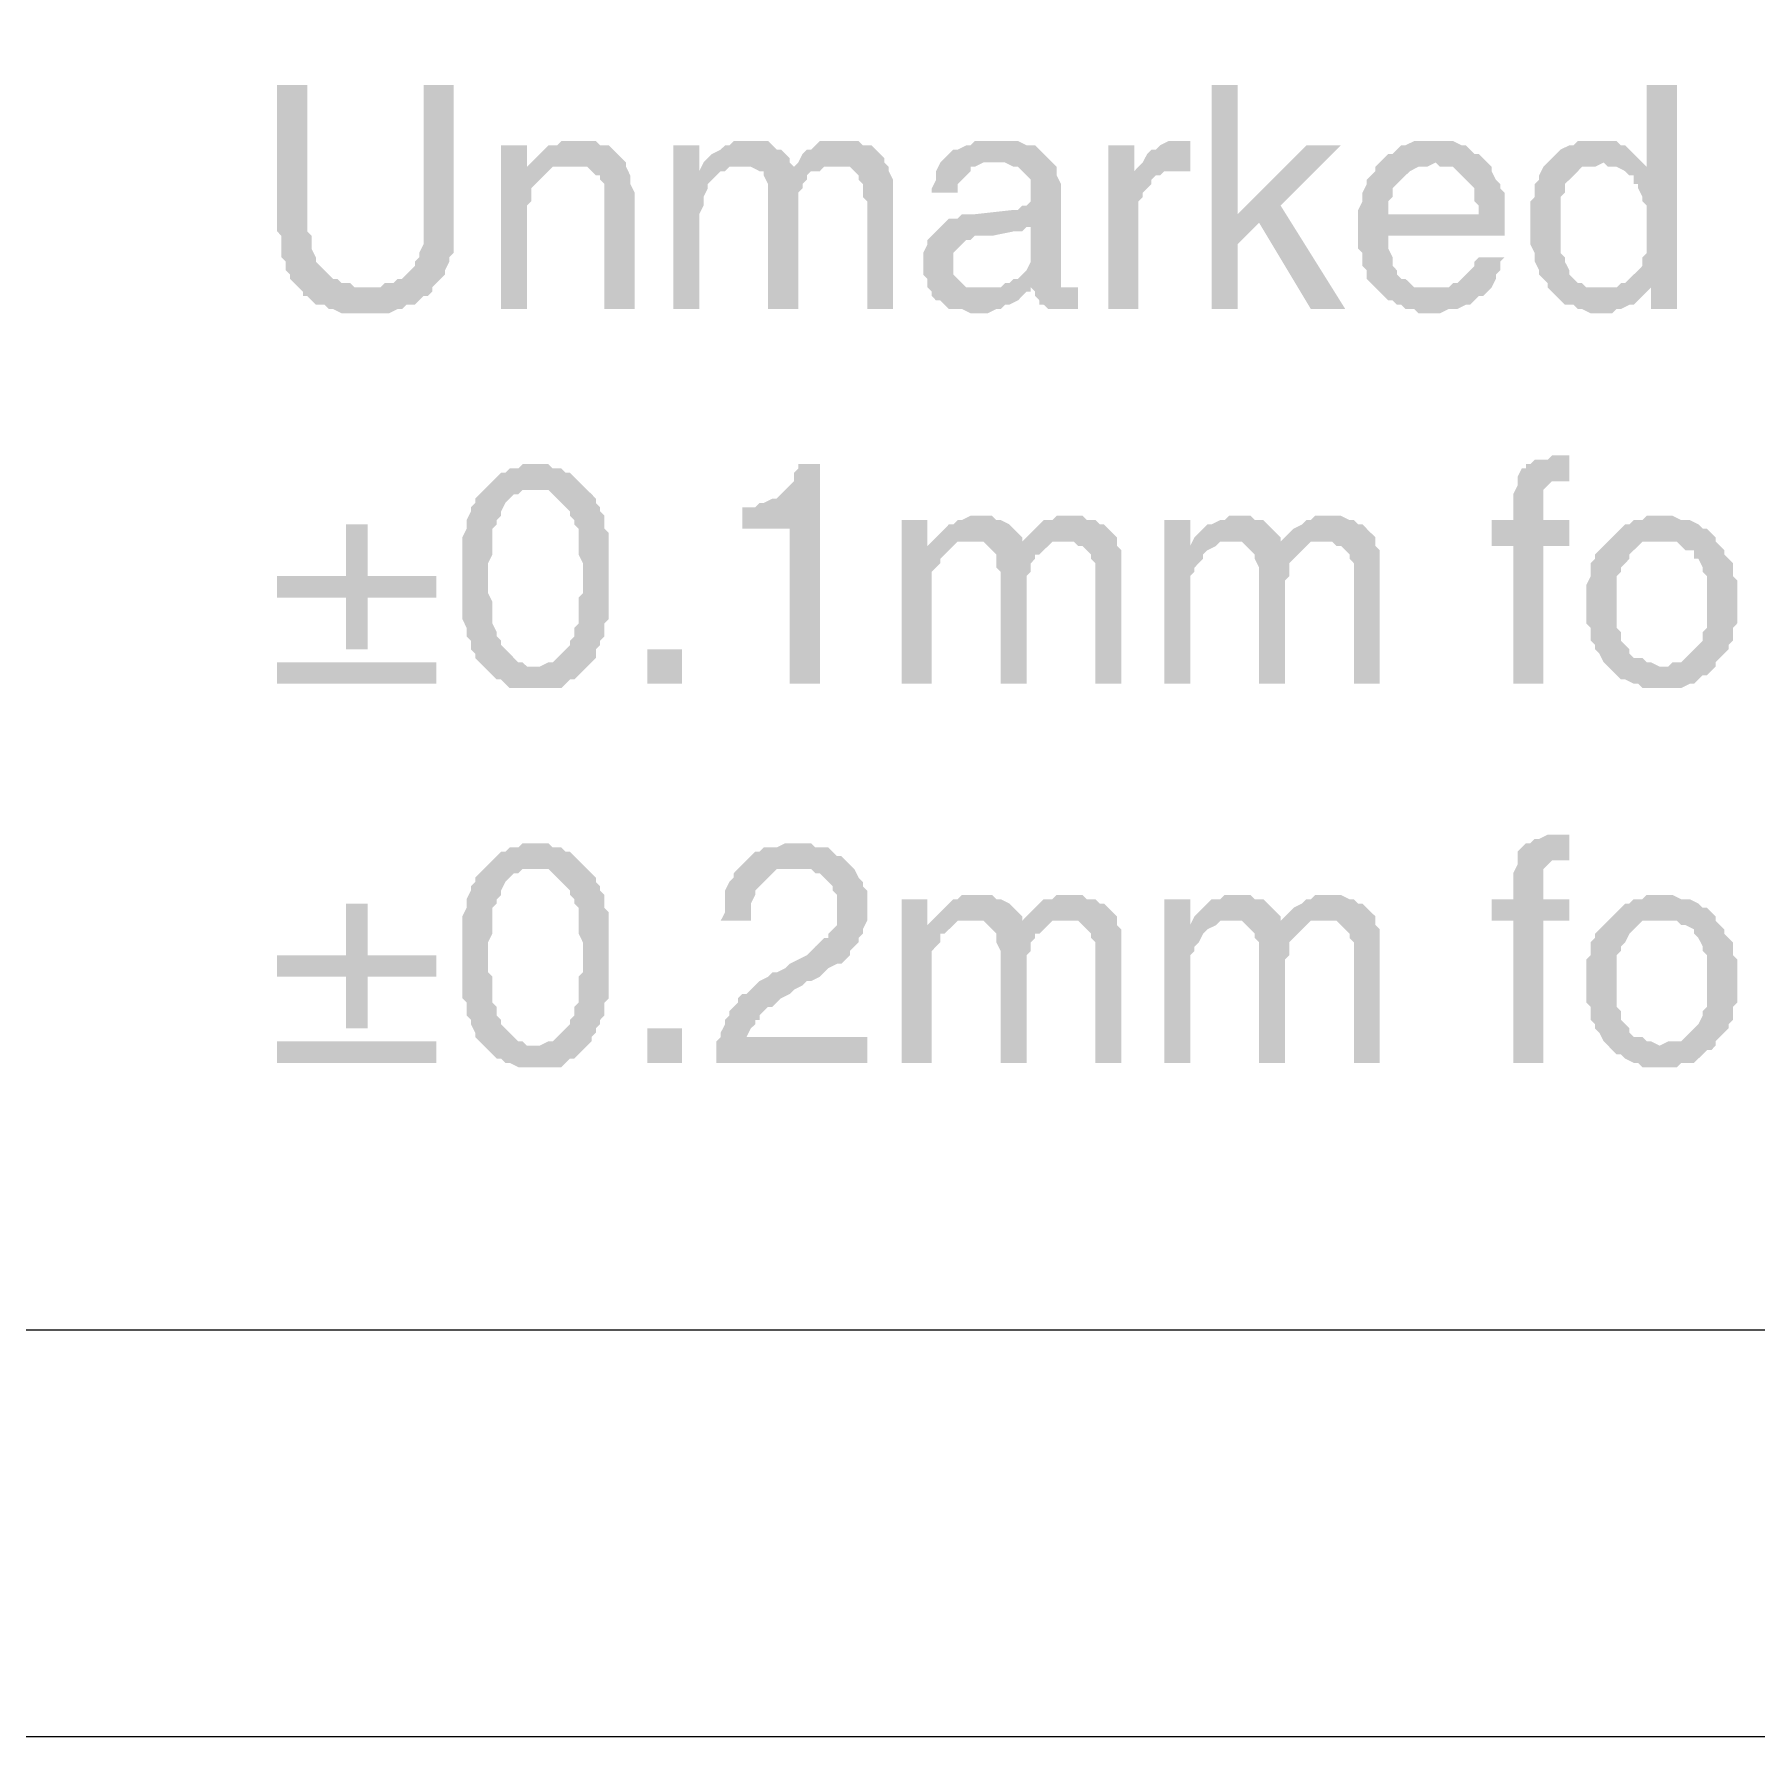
# Model space of a CAD drawing. Header units: millimetres. Extents: x 7018 to 13530, y 4187 to 5692.
# Drawn here: x 7334.14 to 7352.18, y 4951.87 to 4969.7 of the extents above; entities that cross this region are included whole.
import ezdxf

# ---------------------------------------------------------------- set-up
doc = ezdxf.new("R2010")
doc.units = ezdxf.units.MM

msp = doc.modelspace()

# ---------------------------------------------------------------- hatches: boundary and pattern name
at = {"transparency": 33554559}
for points in [[(7336.996, 4969.175), (7336.68, 4969.175), (7336.68, 4967.641), (7336.725, 4967.595), (7336.725, 4967.37), (7336.77, 4967.325), (7336.77, 4967.234), (7336.815, 4967.189), (7336.815, 4967.144), (7336.86, 4967.099), (7336.906, 4967.054), (7337.628, 4967.054), (7337.492, 4967.054), (7337.447, 4967.099), (7337.357, 4967.099), (7337.312, 4967.144), (7337.267, 4967.144), (7337.221, 4967.189), (7337.176, 4967.234), (7337.176, 4967.234), (7337.131, 4967.28), (7337.086, 4967.325), (7337.086, 4967.37), (7337.041, 4967.46), (7337.041, 4967.595), (7336.996, 4967.641), (7336.996, 4967.731)], [(7338.53, 4969.175), (7338.214, 4969.175), (7338.214, 4967.505), (7338.169, 4967.415), (7338.169, 4967.37), (7338.124, 4967.325), (7338.124, 4967.28), (7338.079, 4967.234), (7338.034, 4967.189), (7337.989, 4967.144), (7337.944, 4967.144), (7337.898, 4967.099), (7337.808, 4967.099), (7337.763, 4967.054), (7336.906, 4967.054), (7336.951, 4967.009), (7336.951, 4966.964), (7336.996, 4966.964), (7337.041, 4966.918), (7337.086, 4966.873), (7337.176, 4966.873), (7337.221, 4966.828), (7337.267, 4966.828), (7337.357, 4966.783), (7337.853, 4966.783), (7337.944, 4966.828), (7337.989, 4966.828), (7338.034, 4966.873), (7338.124, 4966.873), (7338.169, 4966.918), (7338.214, 4966.964), (7338.259, 4966.964), (7338.305, 4967.009), (7338.305, 4967.054), (7338.35, 4967.099), (7338.395, 4967.144), (7338.44, 4967.189), (7338.44, 4967.234), (7338.485, 4967.325), (7338.485, 4967.37), (7338.53, 4967.415), (7338.53, 4967.686)], [(7346.744, 4969.175), (7346.474, 4969.175), (7346.474, 4966.828), (7346.744, 4966.828), (7346.744, 4967.505), (7346.97, 4967.731), (7346.744, 4967.821)], [(7351.348, 4969.175), (7351.032, 4969.175), (7351.032, 4968.318), (7350.806, 4968.272), (7350.851, 4968.227), (7350.896, 4968.227), (7350.896, 4968.137), (7350.942, 4968.137), (7350.942, 4968.092), (7350.987, 4968.002), (7350.987, 4967.956), (7351.032, 4967.911), (7351.032, 4967.415), (7350.987, 4967.37), (7350.987, 4967.28), (7350.942, 4967.234), (7350.896, 4967.189), (7350.896, 4967.189), (7350.851, 4967.144), (7350.806, 4967.099), (7350.761, 4967.099), (7351.077, 4967.054), (7351.077, 4966.828), (7351.348, 4966.828)], [(7339.298, 4968.543), (7339.027, 4968.543), (7339.027, 4966.828), (7339.298, 4966.828), (7339.298, 4967.776), (7339.298, 4967.911), (7339.343, 4967.956), (7339.343, 4968.092), (7339.388, 4968.137), (7339.433, 4968.182), (7339.433, 4968.182), (7339.478, 4968.227), (7339.523, 4968.272), (7339.298, 4968.318)], [(7339.794, 4968.588), (7339.659, 4968.588), (7339.613, 4968.543), (7339.523, 4968.543), (7339.478, 4968.498), (7339.433, 4968.453), (7339.388, 4968.408), (7339.343, 4968.363), (7339.298, 4968.318), (7339.523, 4968.272), (7339.568, 4968.318), (7339.749, 4968.318), (7340.336, 4968.363), (7340.29, 4968.408), (7340.245, 4968.453), (7340.245, 4968.453), (7340.2, 4968.498), (7340.155, 4968.543), (7340.065, 4968.543), (7340.02, 4968.588), (7339.884, 4968.588)], [(7341.103, 4968.543), (7340.832, 4968.543), (7340.832, 4966.828), (7341.103, 4966.828), (7341.103, 4967.821), (7341.148, 4967.911), (7341.148, 4968.002), (7341.193, 4968.092), (7341.193, 4968.137), (7341.238, 4968.182), (7341.283, 4968.227), (7341.328, 4968.272), (7341.374, 4968.272), (7341.103, 4968.272)], [(7341.599, 4968.588), (7341.464, 4968.588), (7341.419, 4968.543), (7341.374, 4968.543), (7341.328, 4968.498), (7341.238, 4968.453), (7341.193, 4968.408), (7341.148, 4968.363), (7341.103, 4968.272), (7341.374, 4968.272), (7341.419, 4968.318), (7341.554, 4968.318), (7342.051, 4968.363), (7342.051, 4968.408), (7342.005, 4968.453), (7341.96, 4968.498), (7341.915, 4968.498), (7341.87, 4968.543), (7341.825, 4968.588), (7341.69, 4968.588)], [(7342.547, 4968.588), (7342.367, 4968.588), (7342.321, 4968.543), (7342.276, 4968.498), (7342.231, 4968.498), (7342.186, 4968.453), (7342.141, 4968.363), (7342.096, 4968.318), (7341.644, 4968.318), (7341.735, 4968.272), (7341.78, 4968.272), (7341.78, 4968.227), (7341.825, 4968.137), (7341.825, 4966.828), (7342.141, 4966.828), (7342.141, 4967.821), (7342.141, 4968.047), (7342.186, 4968.092), (7342.186, 4968.137), (7342.231, 4968.182), (7342.231, 4968.227), (7342.276, 4968.272), (7342.367, 4968.272), (7342.412, 4968.318), (7342.547, 4968.318), (7343.043, 4968.363), (7343.043, 4968.408), (7342.998, 4968.453), (7342.998, 4968.453), (7342.953, 4968.498), (7342.908, 4968.543), (7342.818, 4968.543), (7342.773, 4968.588), (7342.637, 4968.588)], [(7344.262, 4968.588), (7343.991, 4968.588), (7343.946, 4968.543), (7343.901, 4968.543), (7343.811, 4968.498), (7343.766, 4968.498), (7343.72, 4968.453), (7343.72, 4968.453), (7343.675, 4968.408), (7343.63, 4968.363), (7343.585, 4968.272), (7343.585, 4968.182), (7343.54, 4968.092), (7343.54, 4968.047), (7343.811, 4968.047), (7343.811, 4968.137), (7343.856, 4968.182), (7343.901, 4968.227), (7343.946, 4968.272), (7343.946, 4968.318), (7343.991, 4968.318), (7344.082, 4968.363), (7344.804, 4968.363), (7344.759, 4968.408), (7344.713, 4968.453), (7344.668, 4968.498), (7344.623, 4968.543), (7344.533, 4968.543), (7344.443, 4968.588), (7344.307, 4968.588)], [(7345.661, 4968.543), (7345.39, 4968.543), (7345.39, 4966.828), (7345.706, 4966.828), (7345.706, 4967.956), (7345.751, 4968.002), (7345.751, 4968.047), (7345.797, 4968.092), (7345.842, 4968.137), (7345.842, 4968.182), (7345.887, 4968.227), (7345.932, 4968.227), (7345.661, 4968.272)], [(7346.158, 4968.588), (7346.022, 4968.588), (7345.932, 4968.543), (7345.887, 4968.498), (7345.842, 4968.498), (7345.797, 4968.453), (7345.751, 4968.363), (7345.751, 4968.363), (7345.706, 4968.318), (7346.203, 4968.272), (7346.248, 4968.272), (7346.248, 4968.588), (7346.203, 4968.588)], [(7347.828, 4968.543), (7347.466, 4968.543), (7346.744, 4967.821), (7346.97, 4967.731), (7347.512, 4966.828), (7347.873, 4966.828), (7347.196, 4967.911)], [(7348.82, 4968.588), (7348.595, 4968.588), (7348.504, 4968.543), (7348.459, 4968.543), (7348.414, 4968.498), (7348.369, 4968.453), (7348.324, 4968.453), (7348.279, 4968.408), (7348.234, 4968.363), (7348.82, 4968.363), (7348.866, 4968.318), (7349.001, 4968.318), (7349.046, 4968.272), (7349.091, 4968.227), (7349.136, 4968.182), (7349.136, 4968.182), (7349.181, 4968.137), (7349.227, 4968.092), (7349.227, 4967.956), (7349.272, 4967.911), (7349.272, 4967.821), (7348.008, 4967.821), (7348.008, 4967.46), (7348.053, 4967.415), (7348.053, 4967.28), (7348.098, 4967.234), (7348.098, 4967.144), (7348.143, 4967.099), (7348.189, 4967.054), (7348.234, 4967.009), (7348.234, 4967.009), (7348.279, 4966.964), (7348.324, 4966.918), (7348.369, 4966.918), (7348.414, 4966.873), (7348.459, 4966.873), (7348.504, 4966.828), (7348.595, 4966.828), (7348.64, 4966.783), (7348.866, 4966.783), (7348.956, 4966.828), (7349.046, 4966.828), (7349.136, 4966.873), (7349.181, 4966.873), (7349.227, 4966.918), (7349.272, 4966.964), (7349.317, 4966.964), (7349.362, 4967.009), (7348.82, 4967.054), (7348.595, 4967.054), (7348.55, 4967.099), (7348.504, 4967.144), (7348.459, 4967.144), (7348.414, 4967.189), (7348.414, 4967.234), (7348.369, 4967.28), (7348.369, 4967.37), (7348.324, 4967.46), (7348.324, 4967.595), (7349.543, 4967.595), (7349.543, 4968.047), (7349.497, 4968.092), (7349.497, 4968.137), (7349.452, 4968.182), (7349.407, 4968.272), (7349.407, 4968.318), (7349.362, 4968.363), (7349.317, 4968.408), (7349.272, 4968.453), (7349.227, 4968.453), (7349.181, 4968.498), (7349.136, 4968.543), (7349.091, 4968.543), (7349.001, 4968.588), (7348.866, 4968.588)], [(7350.535, 4968.588), (7350.31, 4968.588), (7350.265, 4968.543), (7350.22, 4968.543), (7350.129, 4968.498), (7350.084, 4968.453), (7350.039, 4968.408), (7349.994, 4968.363), (7350.581, 4968.363), (7350.626, 4968.318), (7350.716, 4968.318), (7350.806, 4968.272), (7351.032, 4968.318), (7351.032, 4968.318), (7350.987, 4968.363), (7350.942, 4968.408), (7350.896, 4968.453), (7350.851, 4968.498), (7350.806, 4968.543), (7350.761, 4968.543), (7350.716, 4968.588), (7350.581, 4968.588)], [(7340.336, 4968.363), (7339.749, 4968.318), (7339.929, 4968.318), (7339.975, 4968.272), (7340.02, 4968.227), (7340.065, 4968.227), (7340.065, 4968.182), (7340.11, 4968.137), (7340.11, 4966.828), (7340.426, 4966.828), (7340.426, 4968.047), (7340.381, 4968.137), (7340.381, 4968.227), (7340.336, 4968.318)], [(7343.043, 4968.363), (7342.547, 4968.318), (7342.682, 4968.318), (7342.728, 4968.272), (7342.773, 4968.227), (7342.773, 4968.182), (7342.818, 4968.137), (7342.818, 4968.002), (7342.863, 4967.956), (7342.863, 4966.828), (7343.134, 4966.828), (7343.134, 4968.047), (7343.134, 4968.182), (7343.089, 4968.272), (7343.089, 4968.318)], [(7344.804, 4968.363), (7344.217, 4968.363), (7344.307, 4968.363), (7344.397, 4968.318), (7344.443, 4968.318), (7344.488, 4968.272), (7344.533, 4968.227), (7344.578, 4968.182), (7344.578, 4967.956), (7344.533, 4967.911), (7344.488, 4967.911), (7344.443, 4967.866), (7344.397, 4967.866), (7343.991, 4967.821), (7343.856, 4967.821), (7343.811, 4967.776), (7343.72, 4967.776), (7343.675, 4967.731), (7344.578, 4967.686), (7344.578, 4967.415), (7344.578, 4967.325), (7344.533, 4967.234), (7344.488, 4967.189), (7344.443, 4967.144), (7344.397, 4967.144), (7344.352, 4967.099), (7344.307, 4967.099), (7344.262, 4967.054), (7344.036, 4967.054), (7343.54, 4967.009), (7343.54, 4966.964), (7343.585, 4966.918), (7343.63, 4966.918), (7343.675, 4966.873), (7343.72, 4966.828), (7343.856, 4966.828), (7343.946, 4966.783), (7344.127, 4966.783), (7344.217, 4966.828), (7344.262, 4966.828), (7344.307, 4966.873), (7344.352, 4966.873), (7344.443, 4966.918), (7344.488, 4966.964), (7344.533, 4967.009), (7344.578, 4967.009), (7344.578, 4967.054), (7344.894, 4967.054), (7344.894, 4968.137), (7344.849, 4968.227), (7344.849, 4968.318)], [(7348.234, 4968.363), (7348.189, 4968.318), (7348.189, 4968.272), (7348.143, 4968.227), (7348.098, 4968.182), (7348.098, 4968.137), (7348.053, 4968.047), (7348.053, 4967.956), (7348.008, 4967.866), (7348.008, 4967.821), (7348.324, 4967.821), (7348.324, 4967.956), (7348.369, 4968.002), (7348.369, 4968.092), (7348.414, 4968.137), (7348.459, 4968.182), (7348.459, 4968.182), (7348.504, 4968.227), (7348.55, 4968.272), (7348.64, 4968.318), (7348.73, 4968.318), (7348.82, 4968.363)], [(7349.994, 4968.363), (7349.949, 4968.318), (7349.904, 4968.227), (7349.904, 4968.182), (7349.858, 4968.137), (7349.858, 4968.002), (7349.813, 4967.956), (7349.813, 4967.505), (7349.858, 4967.415), (7349.858, 4967.325), (7349.904, 4967.234), (7349.904, 4967.189), (7349.949, 4967.144), (7349.994, 4967.099), (7349.994, 4967.054), (7350.039, 4967.009), (7350.084, 4966.964), (7350.129, 4966.918), (7350.174, 4966.873), (7350.265, 4966.873), (7350.31, 4966.828), (7350.355, 4966.828), (7350.445, 4966.783), (7350.671, 4966.783), (7350.716, 4966.828), (7350.761, 4966.828), (7350.851, 4966.873), (7350.896, 4966.873), (7350.942, 4966.918), (7350.987, 4966.964), (7351.032, 4967.009), (7350.581, 4967.054), (7350.4, 4967.054), (7350.355, 4967.099), (7350.31, 4967.099), (7350.265, 4967.144), (7350.22, 4967.189), (7350.22, 4967.234), (7350.174, 4967.325), (7350.174, 4967.37), (7350.129, 4967.415), (7350.129, 4968.002), (7350.174, 4968.047), (7350.174, 4968.137), (7350.22, 4968.182), (7350.22, 4968.182), (7350.265, 4968.227), (7350.31, 4968.272), (7350.355, 4968.318), (7350.49, 4968.318), (7350.581, 4968.363)], [(7345.706, 4968.318), (7345.661, 4968.272), (7345.932, 4968.227), (7345.977, 4968.272), (7346.203, 4968.272)], [(7343.675, 4967.731), (7343.63, 4967.686), (7343.585, 4967.641), (7343.585, 4967.641), (7343.54, 4967.595), (7343.495, 4967.55), (7343.495, 4967.505), (7343.45, 4967.415), (7343.45, 4967.28), (7343.45, 4967.189), (7343.495, 4967.144), (7343.495, 4967.054), (7343.54, 4967.009), (7344.036, 4967.054), (7343.901, 4967.054), (7343.856, 4967.099), (7343.811, 4967.144), (7343.766, 4967.189), (7343.766, 4967.415), (7343.811, 4967.46), (7343.856, 4967.505), (7343.901, 4967.55), (7343.946, 4967.55), (7343.991, 4967.595), (7344.172, 4967.595), (7344.397, 4967.641), (7344.488, 4967.641), (7344.533, 4967.686), (7344.578, 4967.686)], [(7349.543, 4967.37), (7349.272, 4967.37), (7349.227, 4967.325), (7349.227, 4967.28), (7349.181, 4967.234), (7349.136, 4967.189), (7349.091, 4967.144), (7349.046, 4967.099), (7349.001, 4967.099), (7348.956, 4967.054), (7348.82, 4967.054), (7349.362, 4967.009), (7349.407, 4967.054), (7349.452, 4967.144), (7349.452, 4967.189), (7349.497, 4967.234), (7349.497, 4967.325)], [(7350.761, 4967.099), (7350.716, 4967.054), (7350.581, 4967.054), (7351.032, 4967.009), (7351.077, 4967.054)], [(7344.894, 4967.054), (7344.578, 4967.054), (7344.623, 4967.009), (7344.984, 4967.054), (7344.984, 4967.054)], [(7345.074, 4967.054), (7344.984, 4967.054), (7344.623, 4967.009), (7344.623, 4966.964), (7344.668, 4966.918), (7344.668, 4966.873), (7344.713, 4966.873), (7344.759, 4966.828), (7345.074, 4966.828)], [(7350.084, 4965.294), (7350.039, 4965.294), (7349.994, 4965.249), (7349.858, 4965.249), (7349.813, 4965.203), (7349.768, 4965.203), (7349.768, 4965.158), (7349.723, 4965.158), (7349.678, 4965.068), (7349.678, 4965.023), (7350.22, 4965.023), (7350.22, 4965.294)], [(7339.388, 4965.203), (7339.252, 4965.203), (7339.207, 4965.158), (7339.117, 4965.158), (7339.072, 4965.113), (7339.027, 4965.113), (7338.982, 4965.068), (7338.936, 4965.023), (7338.891, 4964.978), (7338.846, 4964.933), (7339.523, 4964.933), (7339.568, 4964.888), (7339.613, 4964.842), (7339.659, 4964.797), (7339.704, 4964.752), (7339.749, 4964.707), (7339.749, 4964.662), (7339.794, 4964.617), (7339.794, 4964.572), (7339.839, 4964.526), (7339.839, 4964.256), (7339.884, 4964.165), (7339.884, 4963.849), (7339.839, 4963.804), (7339.839, 4963.534), (7339.794, 4963.488), (7339.794, 4963.398), (7339.749, 4963.353), (7339.749, 4963.308), (7339.749, 4963.308), (7339.704, 4963.263), (7339.659, 4963.218), (7339.613, 4963.172), (7339.568, 4963.127), (7339.523, 4963.127), (7339.433, 4963.082), (7338.846, 4963.082), (7338.891, 4963.037), (7338.936, 4962.992), (7338.982, 4962.947), (7339.027, 4962.947), (7339.072, 4962.902), (7339.117, 4962.857), (7339.659, 4962.857), (7339.704, 4962.902), (7339.749, 4962.947), (7339.794, 4962.947), (7339.839, 4962.992), (7339.884, 4963.037), (7339.929, 4963.082), (7339.975, 4963.127), (7339.975, 4963.127), (7340.02, 4963.172), (7340.02, 4963.263), (7340.065, 4963.308), (7340.065, 4963.353), (7340.11, 4963.398), (7340.11, 4963.534), (7340.155, 4963.579), (7340.155, 4964.03), (7340.155, 4964.481), (7340.11, 4964.526), (7340.11, 4964.662), (7340.065, 4964.707), (7340.065, 4964.752), (7340.02, 4964.797), (7340.02, 4964.842), (7339.975, 4964.888), (7339.975, 4964.888), (7339.929, 4964.933), (7339.884, 4964.978), (7339.839, 4965.023), (7339.794, 4965.068), (7339.749, 4965.113), (7339.704, 4965.113), (7339.659, 4965.158), (7339.568, 4965.158), (7339.523, 4965.203), (7339.433, 4965.203)], [(7342.367, 4965.203), (7342.141, 4965.203), (7342.141, 4965.158), (7342.096, 4965.113), (7342.096, 4965.023), (7342.051, 4964.978), (7342.005, 4964.933), (7341.96, 4964.888), (7341.915, 4964.842), (7341.87, 4964.842), (7341.78, 4964.797), (7341.735, 4964.797), (7341.69, 4964.752), (7341.554, 4964.752), (7341.554, 4964.526), (7342.051, 4964.526), (7342.051, 4962.902), (7342.367, 4962.902)], [(7338.846, 4964.933), (7338.801, 4964.888), (7338.801, 4964.888), (7338.756, 4964.842), (7338.756, 4964.797), (7338.711, 4964.752), (7338.711, 4964.707), (7338.666, 4964.617), (7338.666, 4964.526), (7338.621, 4964.436), (7338.621, 4963.579), (7338.666, 4963.488), (7338.666, 4963.398), (7338.711, 4963.353), (7338.711, 4963.263), (7338.756, 4963.218), (7338.756, 4963.172), (7338.801, 4963.127), (7338.846, 4963.082), (7339.388, 4963.082), (7339.298, 4963.082), (7339.252, 4963.127), (7339.207, 4963.127), (7339.162, 4963.172), (7339.117, 4963.218), (7339.072, 4963.263), (7339.027, 4963.308), (7339.027, 4963.353), (7338.982, 4963.398), (7338.982, 4963.443), (7338.936, 4963.534), (7338.936, 4963.759), (7338.891, 4963.849), (7338.891, 4964.165), (7338.936, 4964.256), (7338.936, 4964.526), (7338.982, 4964.572), (7338.982, 4964.617), (7339.027, 4964.662), (7339.027, 4964.707), (7339.027, 4964.707), (7339.072, 4964.797), (7339.117, 4964.842), (7339.162, 4964.888), (7339.207, 4964.888), (7339.252, 4964.933), (7339.388, 4964.933)], [(7349.678, 4965.023), (7349.678, 4964.978), (7349.633, 4964.888), (7349.633, 4964.617), (7349.407, 4964.617), (7349.407, 4964.346), (7349.633, 4964.346), (7349.633, 4962.902), (7349.949, 4962.902), (7349.949, 4964.346), (7350.22, 4964.346), (7350.22, 4964.617), (7349.949, 4964.617), (7349.949, 4964.933), (7349.994, 4964.978), (7349.994, 4964.978), (7350.039, 4965.023), (7350.129, 4965.023)], [(7337.628, 4964.572), (7337.402, 4964.572), (7337.402, 4964.03), (7336.68, 4964.03), (7336.68, 4963.804), (7337.402, 4963.804), (7337.402, 4963.263), (7337.628, 4963.263), (7337.628, 4963.804), (7338.35, 4963.804), (7338.35, 4964.03), (7337.628, 4964.03)], [(7343.495, 4964.617), (7343.224, 4964.617), (7343.224, 4962.902), (7343.54, 4962.902), (7343.54, 4964.075), (7343.585, 4964.12), (7343.63, 4964.165), (7343.63, 4964.211), (7343.675, 4964.256), (7343.72, 4964.301), (7343.766, 4964.346), (7343.495, 4964.346)], [(7344.036, 4964.662), (7343.946, 4964.662), (7343.856, 4964.617), (7343.811, 4964.617), (7343.766, 4964.572), (7343.72, 4964.572), (7343.675, 4964.526), (7343.63, 4964.481), (7343.585, 4964.436), (7343.495, 4964.346), (7343.766, 4964.346), (7343.811, 4964.391), (7343.946, 4964.391), (7344.488, 4964.436), (7344.443, 4964.481), (7344.397, 4964.526), (7344.397, 4964.526), (7344.352, 4964.572), (7344.262, 4964.617), (7344.217, 4964.617), (7344.172, 4964.662), (7344.082, 4964.662)], [(7344.984, 4964.662), (7344.849, 4964.662), (7344.804, 4964.617), (7344.713, 4964.617), (7344.668, 4964.572), (7344.623, 4964.526), (7344.578, 4964.481), (7344.533, 4964.436), (7344.488, 4964.391), (7344.082, 4964.391), (7344.127, 4964.346), (7344.172, 4964.301), (7344.172, 4964.301), (7344.217, 4964.256), (7344.217, 4964.12), (7344.262, 4964.075), (7344.262, 4962.902), (7344.533, 4962.902), (7344.533, 4964.03), (7344.578, 4964.075), (7344.578, 4964.165), (7344.623, 4964.211), (7344.623, 4964.256), (7344.668, 4964.256), (7344.713, 4964.301), (7344.759, 4964.346), (7344.804, 4964.391), (7344.939, 4964.391), (7345.481, 4964.436), (7345.435, 4964.481), (7345.39, 4964.526), (7345.39, 4964.526), (7345.345, 4964.572), (7345.3, 4964.572), (7345.255, 4964.617), (7345.165, 4964.617), (7345.12, 4964.662), (7345.029, 4964.662)], [(7346.248, 4964.617), (7345.977, 4964.617), (7345.977, 4962.902), (7346.248, 4962.902), (7346.248, 4964.03), (7346.293, 4964.075), (7346.293, 4964.12), (7346.338, 4964.165), (7346.383, 4964.211), (7346.383, 4964.256), (7346.428, 4964.301), (7346.519, 4964.346), (7346.248, 4964.346)], [(7346.744, 4964.662), (7346.654, 4964.662), (7346.609, 4964.617), (7346.564, 4964.617), (7346.474, 4964.572), (7346.428, 4964.572), (7346.383, 4964.526), (7346.338, 4964.481), (7346.293, 4964.436), (7346.248, 4964.346), (7346.519, 4964.346), (7346.564, 4964.391), (7346.699, 4964.391), (7347.196, 4964.436), (7347.151, 4964.481), (7347.105, 4964.526), (7347.105, 4964.526), (7347.06, 4964.572), (7347.015, 4964.617), (7346.925, 4964.617), (7346.88, 4964.662), (7346.835, 4964.662)], [(7347.692, 4964.662), (7347.557, 4964.662), (7347.512, 4964.617), (7347.466, 4964.617), (7347.421, 4964.572), (7347.331, 4964.526), (7347.286, 4964.481), (7347.241, 4964.436), (7347.196, 4964.391), (7346.789, 4964.391), (7346.835, 4964.346), (7346.88, 4964.301), (7346.88, 4964.301), (7346.925, 4964.256), (7346.925, 4964.211), (7346.97, 4964.12), (7346.97, 4962.902), (7347.241, 4962.902), (7347.241, 4963.985), (7347.286, 4964.03), (7347.286, 4964.165), (7347.331, 4964.211), (7347.376, 4964.256), (7347.376, 4964.256), (7347.421, 4964.301), (7347.466, 4964.346), (7347.512, 4964.391), (7347.647, 4964.391), (7348.189, 4964.436), (7348.143, 4964.481), (7348.098, 4964.526), (7348.098, 4964.526), (7348.053, 4964.572), (7348.008, 4964.572), (7347.963, 4964.617), (7347.918, 4964.617), (7347.828, 4964.662), (7347.782, 4964.662)], [(7351.167, 4964.662), (7351.032, 4964.662), (7350.987, 4964.617), (7350.896, 4964.617), (7350.851, 4964.572), (7350.806, 4964.572), (7350.761, 4964.526), (7350.716, 4964.481), (7350.671, 4964.436), (7350.626, 4964.391), (7350.626, 4964.391), (7350.581, 4964.346), (7350.535, 4964.301), (7350.49, 4964.256), (7350.49, 4964.211), (7350.445, 4964.165), (7350.445, 4964.03), (7350.4, 4963.94), (7350.4, 4963.759), (7350.4, 4963.534), (7350.445, 4963.488), (7350.445, 4963.353), (7350.49, 4963.308), (7350.49, 4963.263), (7350.535, 4963.218), (7350.581, 4963.127), (7350.626, 4963.082), (7351.167, 4963.082), (7351.077, 4963.127), (7351.032, 4963.127), (7350.987, 4963.172), (7350.896, 4963.172), (7350.851, 4963.218), (7350.851, 4963.263), (7350.806, 4963.308), (7350.761, 4963.353), (7350.761, 4963.443), (7350.716, 4963.488), (7350.716, 4964.03), (7350.761, 4964.075), (7350.761, 4964.12), (7350.806, 4964.165), (7350.851, 4964.211), (7350.851, 4964.256), (7350.896, 4964.301), (7350.942, 4964.346), (7350.987, 4964.391), (7351.167, 4964.391), (7351.754, 4964.436), (7351.709, 4964.481), (7351.664, 4964.526), (7351.619, 4964.526), (7351.573, 4964.572), (7351.483, 4964.617), (7351.393, 4964.617), (7351.303, 4964.662), (7351.258, 4964.662)], [(7345.481, 4964.436), (7344.939, 4964.391), (7345.029, 4964.391), (7345.074, 4964.346), (7345.12, 4964.346), (7345.165, 4964.301), (7345.21, 4964.256), (7345.21, 4964.211), (7345.255, 4964.165), (7345.255, 4962.902), (7345.526, 4962.902), (7345.526, 4964.301), (7345.481, 4964.346)], [(7348.189, 4964.436), (7347.647, 4964.391), (7347.737, 4964.391), (7347.782, 4964.346), (7347.828, 4964.346), (7347.873, 4964.301), (7347.918, 4964.256), (7347.918, 4964.211), (7347.963, 4964.165), (7347.963, 4962.902), (7348.234, 4962.902), (7348.234, 4964.301), (7348.189, 4964.346)], [(7351.754, 4964.436), (7351.167, 4964.391), (7351.348, 4964.391), (7351.393, 4964.346), (7351.438, 4964.301), (7351.528, 4964.301), (7351.528, 4964.211), (7351.573, 4964.211), (7351.619, 4964.12), (7351.619, 4964.075), (7351.664, 4964.03), (7351.664, 4963.488), (7351.619, 4963.443), (7351.619, 4963.353), (7351.573, 4963.308), (7351.528, 4963.263), (7351.528, 4963.263), (7351.483, 4963.218), (7351.438, 4963.172), (7351.393, 4963.127), (7351.303, 4963.127), (7351.258, 4963.082), (7350.626, 4963.082), (7350.671, 4963.037), (7350.716, 4962.992), (7350.761, 4962.947), (7350.806, 4962.947), (7350.896, 4962.902), (7350.942, 4962.902), (7350.987, 4962.857), (7351.393, 4962.857), (7351.483, 4962.902), (7351.528, 4962.902), (7351.573, 4962.947), (7351.619, 4962.992), (7351.664, 4962.992), (7351.709, 4963.037), (7351.754, 4963.082), (7351.754, 4963.127), (7351.799, 4963.172), (7351.844, 4963.218), (7351.889, 4963.263), (7351.889, 4963.308), (7351.935, 4963.353), (7351.935, 4963.488), (7351.98, 4963.534), (7351.98, 4963.759), (7351.98, 4963.985), (7351.935, 4964.03), (7351.935, 4964.165), (7351.889, 4964.211), (7351.844, 4964.256), (7351.844, 4964.301), (7351.799, 4964.346), (7351.754, 4964.391)], [(7338.35, 4962.902), (7338.35, 4963.127), (7336.68, 4963.127), (7336.68, 4962.902)], [(7340.922, 4962.902), (7340.922, 4963.263), (7340.561, 4963.263), (7340.561, 4962.902)], [(7350.084, 4961.322), (7349.994, 4961.322), (7349.904, 4961.277), (7349.858, 4961.277), (7349.813, 4961.232), (7349.768, 4961.232), (7349.723, 4961.187), (7349.678, 4961.142), (7349.678, 4961.051), (7350.22, 4961.051), (7350.22, 4961.322)], [(7339.388, 4961.232), (7339.252, 4961.232), (7339.207, 4961.187), (7339.117, 4961.187), (7339.072, 4961.142), (7339.027, 4961.142), (7338.982, 4961.096), (7338.936, 4961.051), (7338.891, 4961.006), (7338.846, 4960.961), (7339.523, 4960.961), (7339.568, 4960.916), (7339.613, 4960.871), (7339.659, 4960.826), (7339.704, 4960.78), (7339.749, 4960.735), (7339.749, 4960.69), (7339.794, 4960.645), (7339.794, 4960.6), (7339.839, 4960.555), (7339.839, 4960.284), (7339.884, 4960.194), (7339.884, 4959.878), (7339.839, 4959.833), (7339.839, 4959.562), (7339.794, 4959.517), (7339.794, 4959.427), (7339.749, 4959.381), (7339.749, 4959.336), (7339.749, 4959.336), (7339.704, 4959.291), (7339.659, 4959.246), (7339.613, 4959.201), (7339.568, 4959.156), (7339.523, 4959.156), (7339.433, 4959.111), (7338.846, 4959.111), (7338.891, 4959.065), (7338.936, 4959.02), (7338.982, 4958.975), (7339.027, 4958.975), (7339.072, 4958.93), (7339.117, 4958.93), (7339.207, 4958.885), (7339.659, 4958.885), (7339.704, 4958.93), (7339.749, 4958.975), (7339.794, 4958.975), (7339.839, 4959.02), (7339.884, 4959.065), (7339.929, 4959.111), (7339.975, 4959.156), (7339.975, 4959.201), (7340.02, 4959.246), (7340.02, 4959.291), (7340.065, 4959.336), (7340.065, 4959.381), (7340.11, 4959.427), (7340.11, 4959.562), (7340.155, 4959.607), (7340.155, 4960.058), (7340.155, 4960.51), (7340.11, 4960.555), (7340.11, 4960.69), (7340.065, 4960.735), (7340.065, 4960.78), (7340.02, 4960.826), (7340.02, 4960.871), (7339.975, 4960.916), (7339.975, 4960.916), (7339.929, 4960.961), (7339.884, 4961.006), (7339.839, 4961.051), (7339.794, 4961.096), (7339.749, 4961.142), (7339.704, 4961.142), (7339.659, 4961.187), (7339.568, 4961.187), (7339.523, 4961.232), (7339.433, 4961.232)], [(7342.141, 4961.232), (7342.005, 4961.232), (7341.915, 4961.187), (7341.78, 4961.187), (7341.735, 4961.142), (7341.69, 4961.142), (7341.644, 4961.096), (7341.599, 4961.051), (7341.554, 4961.006), (7341.554, 4961.006), (7341.509, 4960.961), (7341.464, 4960.916), (7341.464, 4960.871), (7341.419, 4960.826), (7341.374, 4960.735), (7341.374, 4960.51), (7341.328, 4960.419), (7341.644, 4960.419), (7341.644, 4960.6), (7341.69, 4960.69), (7341.69, 4960.735), (7341.735, 4960.78), (7341.78, 4960.826), (7341.825, 4960.871), (7341.87, 4960.916), (7341.915, 4960.961), (7342.096, 4960.961), (7342.682, 4961.006), (7342.637, 4961.051), (7342.592, 4961.096), (7342.547, 4961.096), (7342.502, 4961.142), (7342.457, 4961.187), (7342.321, 4961.187), (7342.276, 4961.232), (7342.186, 4961.232)], [(7338.846, 4960.961), (7338.801, 4960.916), (7338.801, 4960.916), (7338.756, 4960.871), (7338.756, 4960.826), (7338.711, 4960.78), (7338.711, 4960.735), (7338.666, 4960.645), (7338.666, 4960.555), (7338.621, 4960.465), (7338.621, 4959.607), (7338.666, 4959.562), (7338.666, 4959.427), (7338.711, 4959.381), (7338.711, 4959.336), (7338.756, 4959.246), (7338.756, 4959.201), (7338.801, 4959.156), (7338.846, 4959.111), (7339.388, 4959.111), (7339.298, 4959.111), (7339.252, 4959.156), (7339.207, 4959.156), (7339.162, 4959.201), (7339.117, 4959.246), (7339.072, 4959.291), (7339.027, 4959.336), (7339.027, 4959.381), (7338.982, 4959.427), (7338.982, 4959.517), (7338.936, 4959.562), (7338.936, 4959.833), (7338.891, 4959.878), (7338.891, 4960.194), (7338.936, 4960.284), (7338.936, 4960.555), (7338.982, 4960.6), (7338.982, 4960.645), (7339.027, 4960.69), (7339.027, 4960.735), (7339.027, 4960.735), (7339.072, 4960.826), (7339.117, 4960.871), (7339.162, 4960.916), (7339.207, 4960.916), (7339.252, 4960.961), (7339.388, 4960.961)], [(7342.682, 4961.006), (7342.096, 4960.961), (7342.276, 4960.961), (7342.321, 4960.916), (7342.367, 4960.916), (7342.412, 4960.871), (7342.457, 4960.826), (7342.502, 4960.78), (7342.502, 4960.735), (7342.547, 4960.69), (7342.547, 4960.374), (7342.502, 4960.329), (7342.457, 4960.284), (7342.457, 4960.239), (7342.412, 4960.239), (7342.367, 4960.194), (7342.321, 4960.149), (7342.276, 4960.103), (7342.231, 4960.058), (7342.141, 4960.013), (7342.141, 4960.013), (7342.051, 4959.968), (7342.005, 4959.923), (7341.915, 4959.878), (7341.87, 4959.878), (7341.825, 4959.833), (7341.735, 4959.788), (7341.69, 4959.742), (7341.644, 4959.697), (7341.599, 4959.652), (7341.554, 4959.652), (7341.509, 4959.607), (7341.509, 4959.562), (7341.464, 4959.517), (7341.419, 4959.472), (7341.419, 4959.427), (7341.374, 4959.381), (7341.374, 4959.336), (7341.328, 4959.246), (7341.328, 4959.201), (7341.283, 4959.156), (7341.283, 4958.93), (7342.863, 4958.93), (7342.863, 4959.201), (7341.599, 4959.201), (7341.644, 4959.291), (7341.69, 4959.336), (7341.69, 4959.381), (7341.735, 4959.381), (7341.735, 4959.427), (7341.78, 4959.472), (7341.825, 4959.517), (7341.87, 4959.517), (7341.915, 4959.562), (7341.96, 4959.607), (7342.051, 4959.652), (7342.096, 4959.697), (7342.186, 4959.742), (7342.231, 4959.788), (7342.276, 4959.788), (7342.367, 4959.833), (7342.412, 4959.878), (7342.457, 4959.923), (7342.547, 4959.968), (7342.592, 4959.968), (7342.637, 4960.013), (7342.682, 4960.058), (7342.682, 4960.103), (7342.728, 4960.149), (7342.773, 4960.194), (7342.773, 4960.239), (7342.818, 4960.284), (7342.818, 4960.329), (7342.863, 4960.419), (7342.863, 4960.735), (7342.818, 4960.78), (7342.818, 4960.826), (7342.773, 4960.871), (7342.728, 4960.961)], [(7349.678, 4961.051), (7349.678, 4961.006), (7349.633, 4960.916), (7349.633, 4960.645), (7349.407, 4960.645), (7349.407, 4960.419), (7349.633, 4960.419), (7349.633, 4958.93), (7349.949, 4958.93), (7349.949, 4960.419), (7350.22, 4960.419), (7350.22, 4960.645), (7349.949, 4960.645), (7349.949, 4960.961), (7349.994, 4961.006), (7349.994, 4961.006), (7350.039, 4961.051), (7350.129, 4961.051)], [(7337.628, 4960.6), (7337.402, 4960.6), (7337.402, 4960.058), (7336.68, 4960.058), (7336.68, 4959.833), (7337.402, 4959.833), (7337.402, 4959.291), (7337.628, 4959.291), (7337.628, 4959.833), (7338.35, 4959.833), (7338.35, 4960.058), (7337.628, 4960.058)], [(7343.495, 4960.645), (7343.224, 4960.645), (7343.224, 4958.93), (7343.54, 4958.93), (7343.54, 4960.103), (7343.585, 4960.149), (7343.63, 4960.194), (7343.63, 4960.284), (7343.675, 4960.284), (7343.72, 4960.329), (7343.766, 4960.374), (7343.495, 4960.374)], [(7344.036, 4960.69), (7343.856, 4960.69), (7343.811, 4960.645), (7343.766, 4960.645), (7343.72, 4960.6), (7343.675, 4960.555), (7343.63, 4960.51), (7343.585, 4960.465), (7343.495, 4960.374), (7343.766, 4960.374), (7343.811, 4960.419), (7343.946, 4960.419), (7344.488, 4960.465), (7344.443, 4960.51), (7344.397, 4960.555), (7344.397, 4960.555), (7344.352, 4960.6), (7344.262, 4960.645), (7344.217, 4960.645), (7344.172, 4960.69), (7344.082, 4960.69)], [(7344.984, 4960.69), (7344.849, 4960.69), (7344.804, 4960.645), (7344.713, 4960.645), (7344.668, 4960.6), (7344.623, 4960.555), (7344.578, 4960.51), (7344.533, 4960.465), (7344.488, 4960.419), (7344.082, 4960.419), (7344.127, 4960.374), (7344.172, 4960.329), (7344.172, 4960.329), (7344.217, 4960.284), (7344.217, 4960.194), (7344.262, 4960.103), (7344.262, 4958.93), (7344.533, 4958.93), (7344.533, 4960.058), (7344.578, 4960.103), (7344.578, 4960.194), (7344.623, 4960.239), (7344.623, 4960.284), (7344.668, 4960.284), (7344.713, 4960.329), (7344.759, 4960.374), (7344.804, 4960.419), (7344.939, 4960.419), (7345.481, 4960.465), (7345.435, 4960.51), (7345.39, 4960.555), (7345.39, 4960.555), (7345.345, 4960.6), (7345.3, 4960.6), (7345.255, 4960.645), (7345.165, 4960.645), (7345.12, 4960.69), (7345.029, 4960.69)], [(7346.248, 4960.645), (7345.977, 4960.645), (7345.977, 4958.93), (7346.248, 4958.93), (7346.248, 4960.058), (7346.293, 4960.103), (7346.293, 4960.149), (7346.338, 4960.194), (7346.383, 4960.284), (7346.383, 4960.284), (7346.428, 4960.329), (7346.519, 4960.374), (7346.248, 4960.374)], [(7346.744, 4960.69), (7346.609, 4960.69), (7346.564, 4960.645), (7346.474, 4960.645), (7346.428, 4960.6), (7346.383, 4960.555), (7346.338, 4960.51), (7346.293, 4960.465), (7346.248, 4960.374), (7346.519, 4960.374), (7346.564, 4960.419), (7346.699, 4960.419), (7347.196, 4960.465), (7347.151, 4960.51), (7347.105, 4960.555), (7347.105, 4960.555), (7347.06, 4960.6), (7347.015, 4960.645), (7346.925, 4960.645), (7346.88, 4960.69), (7346.835, 4960.69)], [(7347.692, 4960.69), (7347.557, 4960.69), (7347.512, 4960.645), (7347.466, 4960.645), (7347.421, 4960.6), (7347.331, 4960.555), (7347.286, 4960.51), (7347.241, 4960.465), (7347.196, 4960.419), (7346.789, 4960.419), (7346.835, 4960.374), (7346.88, 4960.329), (7346.88, 4960.329), (7346.925, 4960.284), (7346.925, 4960.239), (7346.97, 4960.194), (7346.97, 4958.93), (7347.241, 4958.93), (7347.241, 4960.013), (7347.286, 4960.058), (7347.286, 4960.194), (7347.331, 4960.239), (7347.376, 4960.284), (7347.376, 4960.284), (7347.421, 4960.329), (7347.466, 4960.374), (7347.512, 4960.419), (7347.647, 4960.419), (7348.189, 4960.465), (7348.143, 4960.51), (7348.098, 4960.555), (7348.098, 4960.555), (7348.053, 4960.6), (7348.008, 4960.6), (7347.963, 4960.645), (7347.918, 4960.645), (7347.828, 4960.69), (7347.782, 4960.69)], [(7351.167, 4960.69), (7351.032, 4960.69), (7350.987, 4960.645), (7350.896, 4960.645), (7350.851, 4960.6), (7350.806, 4960.6), (7350.761, 4960.555), (7350.716, 4960.51), (7350.671, 4960.465), (7350.626, 4960.419), (7350.626, 4960.419), (7350.581, 4960.374), (7350.535, 4960.329), (7350.49, 4960.284), (7350.49, 4960.239), (7350.445, 4960.194), (7350.445, 4960.058), (7350.4, 4960.013), (7350.4, 4959.788), (7350.4, 4959.562), (7350.445, 4959.517), (7350.445, 4959.381), (7350.49, 4959.336), (7350.49, 4959.291), (7350.535, 4959.246), (7350.581, 4959.156), (7350.626, 4959.111), (7351.167, 4959.111), (7351.077, 4959.156), (7351.032, 4959.156), (7350.987, 4959.201), (7350.896, 4959.201), (7350.851, 4959.246), (7350.851, 4959.291), (7350.806, 4959.336), (7350.761, 4959.381), (7350.761, 4959.472), (7350.716, 4959.517), (7350.716, 4960.058), (7350.761, 4960.103), (7350.761, 4960.149), (7350.806, 4960.194), (7350.851, 4960.284), (7350.851, 4960.284), (7350.896, 4960.329), (7350.942, 4960.374), (7350.987, 4960.419), (7351.167, 4960.419), (7351.754, 4960.465), (7351.709, 4960.51), (7351.664, 4960.555), (7351.619, 4960.555), (7351.573, 4960.6), (7351.483, 4960.645), (7351.393, 4960.645), (7351.303, 4960.69), (7351.258, 4960.69)], [(7345.481, 4960.465), (7344.939, 4960.419), (7345.074, 4960.419), (7345.12, 4960.374), (7345.165, 4960.329), (7345.21, 4960.284), (7345.21, 4960.239), (7345.255, 4960.194), (7345.255, 4958.93), (7345.526, 4958.93), (7345.526, 4960.149), (7345.526, 4960.329), (7345.481, 4960.374)], [(7348.189, 4960.465), (7347.647, 4960.419), (7347.782, 4960.419), (7347.828, 4960.374), (7347.873, 4960.329), (7347.918, 4960.284), (7347.918, 4960.239), (7347.963, 4960.194), (7347.963, 4958.93), (7348.234, 4958.93), (7348.234, 4960.149), (7348.234, 4960.329), (7348.189, 4960.374)], [(7351.754, 4960.465), (7351.167, 4960.419), (7351.348, 4960.419), (7351.393, 4960.374), (7351.438, 4960.374), (7351.528, 4960.329), (7351.528, 4960.284), (7351.573, 4960.239), (7351.619, 4960.149), (7351.619, 4960.103), (7351.664, 4960.058), (7351.664, 4959.517), (7351.619, 4959.472), (7351.619, 4959.427), (7351.573, 4959.336), (7351.528, 4959.291), (7351.528, 4959.291), (7351.483, 4959.246), (7351.438, 4959.201), (7351.393, 4959.156), (7351.258, 4959.156), (7351.167, 4959.111), (7350.626, 4959.111), (7350.671, 4959.065), (7350.716, 4959.02), (7350.761, 4959.02), (7350.806, 4958.975), (7350.896, 4958.93), (7350.942, 4958.93), (7350.987, 4958.885), (7351.348, 4958.885), (7351.393, 4958.93), (7351.528, 4958.93), (7351.573, 4958.975), (7351.619, 4959.02), (7351.664, 4959.065), (7351.709, 4959.065), (7351.754, 4959.111), (7351.754, 4959.156), (7351.799, 4959.201), (7351.844, 4959.246), (7351.889, 4959.291), (7351.889, 4959.336), (7351.935, 4959.381), (7351.935, 4959.517), (7351.98, 4959.562), (7351.98, 4959.788), (7351.98, 4960.013), (7351.935, 4960.058), (7351.935, 4960.194), (7351.889, 4960.239), (7351.844, 4960.284), (7351.844, 4960.329), (7351.799, 4960.374), (7351.754, 4960.419)], [(7338.35, 4958.93), (7338.35, 4959.156), (7336.68, 4959.156), (7336.68, 4958.93)], [(7340.922, 4958.93), (7340.922, 4959.291), (7340.561, 4959.291), (7340.561, 4958.93)]]:
    msp.add_hatch(color=256, dxfattribs=at).paths.add_polyline_path(points)

# ---------------------------------------------------------------- linework, layer by layer
msp.add_line((7024.708, 4956.132), (7433.963, 4956.132))
msp.add_lwpolyline([(7438.001, 4951.873), (7438.001, 5248.873), (7018.001, 5248.873), (7018.001, 4951.873)], close=True)
for points in [[(7342.051, 4968.363), (7341.554, 4968.318), (7342.096, 4968.318)], [(7344.488, 4964.436), (7343.946, 4964.391), (7344.488, 4964.391)], [(7347.196, 4964.436), (7346.699, 4964.391), (7347.196, 4964.391)], [(7344.488, 4960.465), (7343.946, 4960.419), (7344.488, 4960.419)], [(7347.196, 4960.465), (7346.699, 4960.419), (7347.196, 4960.419)]]:
    msp.add_solid(points, dxfattribs=at)

doc.saveas('drawing.dxf')
